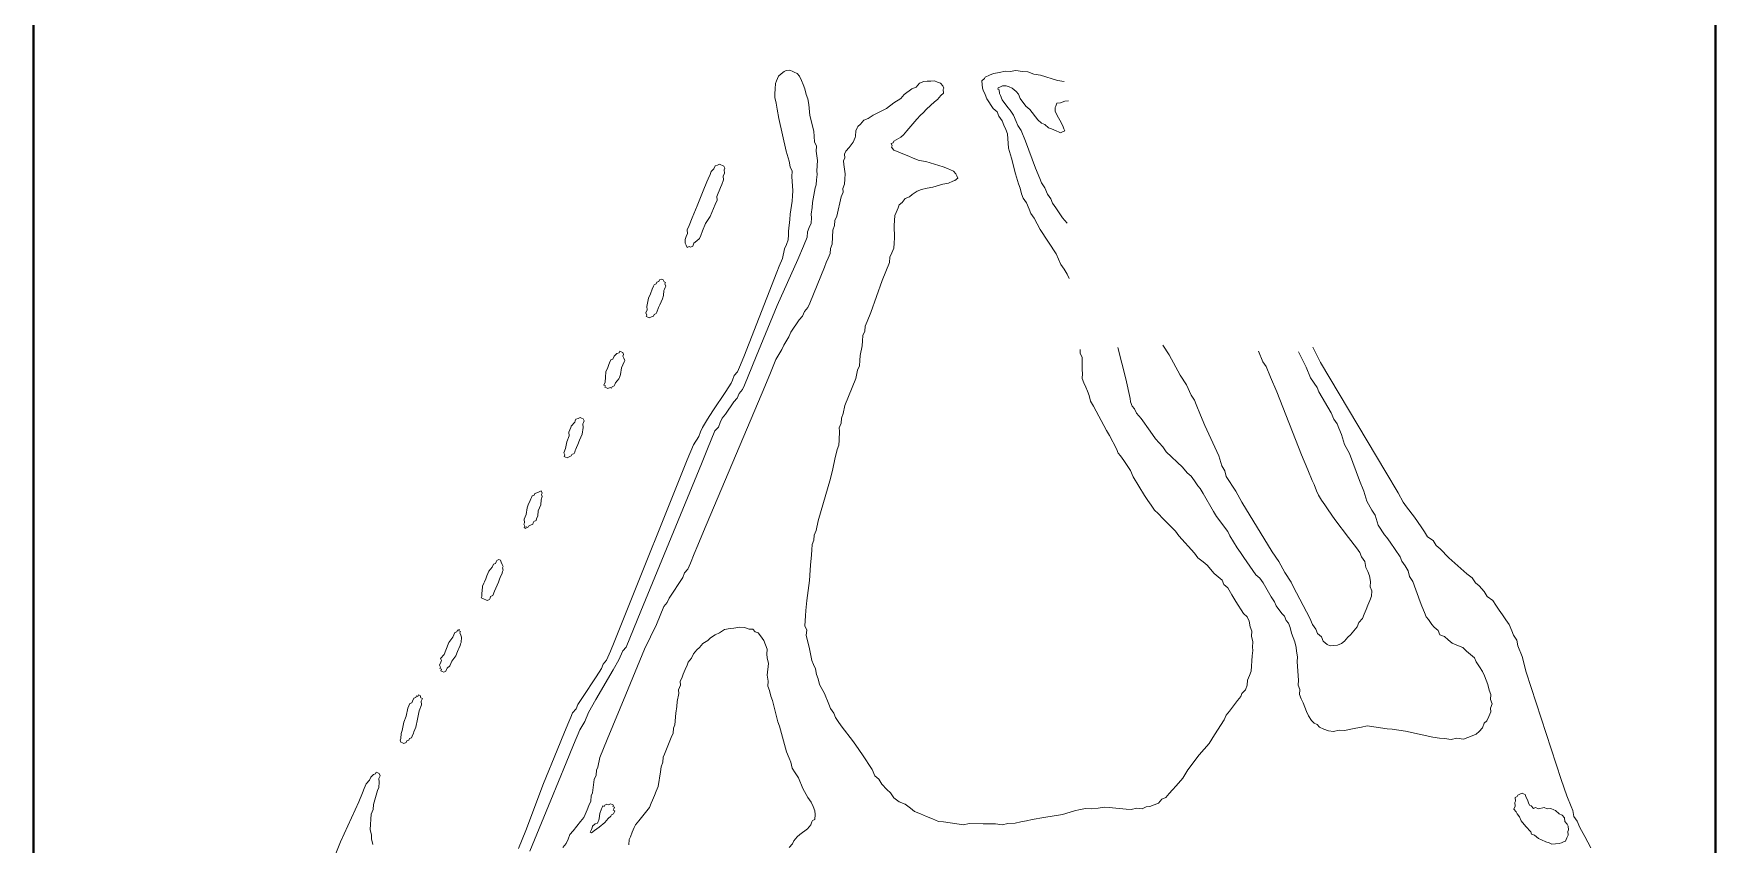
# Model space of a CAD drawing. Header units: millimetres. Extents: x -4 to 26, y -121 to 7.
# Drawn here: x -4.27 to 25.73, y -34.73 to -20.27 of the extents above; entities that cross this region are included whole.
import ezdxf

# ---------------------------------------------------------------- set-up
doc = ezdxf.new("R2010")
doc.units = ezdxf.units.MM
doc.header["$MEASUREMENT"] = 0
doc.layers.add('Layer 1', color=7, linetype='Continuous', lineweight=0)

msp = doc.modelspace()

# ---------------------------------------------------------------- linework, layer by layer
at = {"layer": 'Layer 1', "color": 240, "lineweight": 40, "true_color": 0xed1c24}
msp.add_lwpolyline([(25.727, -121.13), (-4.273, -121.13), (-4.273, 7.37), (25.727, 7.37)], close=True, dxfattribs=at)
at = {"layer": 'Layer 1', "color": 250, "lineweight": 5, "true_color": 0x231f20}
for points in [[(9.029, -24.416), (9.084, -24.282), (9.124, -24.11), (9.157, -24.03), (9.19, -23.95), (9.196, -23.858), (9.192, -23.794), (9.215, -23.585), (9.221, -23.493), (9.256, -23.257), (9.262, -23.166), (9.269, -23.075), (9.25, -22.816), (9.256, -22.725), (9.225, -22.649), (9.204, -22.547), (9.152, -22.369), (9.018, -21.782), (8.993, -21.615), (8.973, -21.513), (8.952, -21.411), (8.947, -21.346), (8.954, -21.255), (8.96, -21.163), (8.982, -21.11), (9.015, -21.03), (9.064, -20.987), (9.113, -20.945), (9.151, -20.929), (9.215, -20.924), (9.269, -20.946), (9.295, -20.957), (9.349, -20.979), (9.391, -21.028), (9.423, -21.104), (9.454, -21.179), (9.486, -21.255), (9.506, -21.357), (9.538, -21.433), (9.558, -21.535), (9.572, -21.729), (9.645, -22.009), (9.659, -22.202), (9.691, -22.278), (9.684, -22.369), (9.709, -22.536), (9.697, -22.719), (9.702, -22.783), (9.695, -22.875), (9.689, -22.966), (9.667, -23.019), (9.621, -23.282), (9.615, -23.374), (9.598, -23.492), (9.602, -23.556), (9.596, -23.648), (9.563, -23.728), (9.53, -23.808), (9.524, -23.899), (9.458, -24.06), (9.358, -24.301), (8.99, -25.119), (8.615, -26.029), (8.472, -26.377), (8.406, -26.538), (8.373, -26.618), (8.313, -26.687), (8.28, -26.768), (8.22, -26.837), (8.068, -27.056), (8.008, -27.125), (7.975, -27.205), (7.942, -27.286), (7.882, -27.355), (7.816, -27.515), (7.75, -27.676), (7.639, -27.943), (6.56, -30.566), (6.427, -30.887), (6.361, -31.048), (6.295, -31.208), (6.235, -31.278), (6.169, -31.438), (6.065, -31.614), (5.754, -32.143), (5.628, -32.373), (5.562, -32.534), (5.469, -32.683), (5.359, -32.951), (5.226, -33.272), (4.951, -33.941), (4.576, -34.851)], [(14.198, -24.635), (14.166, -24.559), (14.108, -24.472), (14.05, -24.386), (13.971, -24.197), (13.68, -23.764), (13.574, -23.564), (13.516, -23.477), (13.484, -23.402), (13.437, -23.289), (13.379, -23.202), (13.347, -23.126), (13.327, -23.024), (13.295, -22.949), (13.244, -22.771), (13.171, -22.49), (13.119, -22.313), (13.1, -22.055), (13.069, -21.979), (13.037, -21.903), (13.006, -21.828), (12.948, -21.741), (12.916, -21.666), (12.847, -21.606), (12.73, -21.433), (12.699, -21.357), (12.667, -21.282), (12.652, -21.244), (12.647, -21.179), (12.642, -21.115), (12.691, -21.072), (12.702, -21.045), (12.777, -21.014), (12.853, -20.983), (12.955, -20.962), (13.058, -20.942), (13.149, -20.948), (13.251, -20.927), (13.369, -20.945), (13.461, -20.951), (13.568, -20.995), (13.686, -21.012), (13.991, -21.107), (14.109, -21.124)], [(5.168, -34.782), (5.228, -34.712), (5.261, -34.632), (5.294, -34.552), (5.354, -34.483), (5.485, -34.317), (5.544, -34.248), (5.566, -34.194), (5.599, -34.114), (5.632, -34.034), (5.666, -33.954), (5.672, -33.862), (5.694, -33.809), (5.729, -33.573), (5.762, -33.492), (5.768, -33.401), (5.79, -33.348), (5.829, -33.176), (5.895, -33.016), (5.961, -32.855), (6.292, -32.052), (6.457, -31.651), (6.623, -31.249), (6.837, -30.805), (6.903, -30.645), (6.969, -30.484), (7.029, -30.415), (7.062, -30.335), (7.307, -29.966), (7.34, -29.886), (7.4, -29.817), (7.444, -29.71), (7.51, -29.549), (7.577, -29.389), (7.676, -29.148), (8.771, -26.563), (8.87, -26.322), (8.97, -26.081), (9.074, -25.905), (9.107, -25.825), (9.199, -25.675), (9.233, -25.595), (9.385, -25.376), (9.445, -25.307), (9.478, -25.226), (9.538, -25.157), (9.571, -25.077), (9.637, -24.916), (9.703, -24.756), (9.769, -24.595), (9.835, -24.435), (9.868, -24.354), (9.902, -24.274), (9.935, -24.194), (9.941, -24.102), (9.974, -24.022), (9.982, -23.775), (10.015, -23.695), (10.021, -23.603), (10.054, -23.523), (10.133, -23.18), (10.166, -23.1), (10.161, -23.035), (10.194, -22.955), (10.201, -22.864), (10.207, -22.772), (10.182, -22.605), (10.177, -22.541), (10.199, -22.487), (10.194, -22.423), (10.216, -22.369), (10.276, -22.3), (10.347, -22.204), (10.38, -22.124), (10.391, -22.097), (10.397, -22.006), (10.419, -21.952), (10.43, -21.925), (10.479, -21.883), (10.539, -21.814), (10.615, -21.782), (10.701, -21.724), (10.939, -21.603), (11.074, -21.502), (11.199, -21.428), (11.258, -21.359), (11.394, -21.258), (11.469, -21.227), (11.529, -21.157), (11.605, -21.126), (11.669, -21.121), (11.734, -21.116), (11.798, -21.112), (11.852, -21.134), (11.905, -21.156), (11.948, -21.204), (11.964, -21.242), (11.953, -21.269), (11.957, -21.334), (11.909, -21.376), (11.849, -21.445), (11.8, -21.488), (11.654, -21.615), (11.594, -21.684), (11.545, -21.727), (11.485, -21.796), (11.306, -22.004), (11.246, -22.073), (11.197, -22.116), (11.073, -22.19), (11.062, -22.217), (11.024, -22.232), (11.04, -22.27), (11.029, -22.297), (11.071, -22.346), (11.151, -22.379), (11.232, -22.412), (11.339, -22.456), (11.419, -22.489), (11.526, -22.533), (11.644, -22.55), (11.95, -22.645), (12.03, -22.678), (12.083, -22.7), (12.137, -22.722), (12.179, -22.771), (12.195, -22.808), (12.211, -22.846), (12.162, -22.889), (12.124, -22.904), (12.049, -22.936), (11.946, -22.956), (11.769, -23.008), (11.666, -23.029), (11.564, -23.049), (11.488, -23.081), (11.402, -23.139), (11.353, -23.182), (11.277, -23.213), (11.218, -23.282), (11.169, -23.325), (11.147, -23.378), (11.114, -23.459), (11.092, -23.512), (11.085, -23.603), (11.079, -23.695), (11.082, -23.915), (11.076, -24.006), (11.07, -24.098), (11.037, -24.178), (11.003, -24.258), (10.997, -24.35), (10.931, -24.51), (10.865, -24.671), (10.66, -25.244), (10.594, -25.404), (10.561, -25.485), (10.555, -25.576), (10.522, -25.656), (10.515, -25.748), (10.509, -25.839), (10.47, -26.01), (10.464, -26.102), (10.457, -26.193), (10.424, -26.273), (10.396, -26.418), (10.198, -26.9), (10.169, -27.045), (10.136, -27.125), (10.13, -27.216), (10.097, -27.297), (10.101, -27.361), (10.1, -27.517), (10.094, -27.608), (10.061, -27.689), (10.021, -27.86), (9.982, -28.032), (9.943, -28.203), (9.725, -28.959), (9.686, -29.13), (9.653, -29.211), (9.647, -29.302), (9.614, -29.382), (9.607, -29.474), (9.601, -29.565), (9.588, -29.747), (9.582, -29.839), (9.57, -30.021), (9.518, -30.376), (9.505, -30.558), (9.499, -30.649), (9.492, -30.741), (9.486, -30.832), (9.518, -30.908), (9.511, -30.999), (9.568, -31.241), (9.609, -31.446), (9.64, -31.522), (9.672, -31.597), (9.692, -31.699), (9.724, -31.775), (9.744, -31.877), (9.834, -32.039), (9.913, -32.228), (9.944, -32.304), (10.002, -32.39), (10.034, -32.466), (10.092, -32.553), (10.15, -32.639), (10.336, -32.872), (10.394, -32.959), (10.511, -33.132), (10.686, -33.392), (10.733, -33.505), (10.802, -33.565), (10.86, -33.651), (10.945, -33.749), (11.015, -33.809), (11.073, -33.895), (11.169, -33.966), (11.276, -34.01), (11.372, -34.081), (11.441, -34.141), (11.548, -34.185), (11.655, -34.229), (11.762, -34.273), (11.869, -34.317), (11.961, -34.324), (12.079, -34.341), (12.197, -34.358), (12.315, -34.376), (12.417, -34.355), (12.664, -34.363), (12.885, -34.36), (13.003, -34.377), (13.105, -34.357), (13.234, -34.347), (13.337, -34.327), (13.439, -34.306), (13.541, -34.286), (13.746, -34.245), (14.08, -34.194), (14.295, -34.127), (14.398, -34.106), (14.5, -34.086), (14.591, -34.092), (14.72, -34.083), (14.823, -34.062), (14.914, -34.069), (15.215, -34.098), (15.306, -34.105), (15.408, -34.084), (15.5, -34.091), (15.575, -34.059), (15.64, -34.054), (15.715, -34.023), (15.791, -33.991), (15.851, -33.922), (15.926, -33.891), (15.986, -33.821), (16.046, -33.752), (16.106, -33.683), (16.225, -33.544), (16.318, -33.395), (16.52, -33.133), (16.699, -32.926), (16.792, -32.776), (16.967, -32.504), (17, -32.423), (17.06, -32.354), (17.201, -32.162), (17.261, -32.093), (17.283, -32.039), (17.343, -31.97), (17.376, -31.89), (17.382, -31.798), (17.415, -31.718), (17.448, -31.638), (17.455, -31.547), (17.461, -31.455), (17.467, -31.364), (17.474, -31.273), (17.469, -31.208), (17.475, -31.117), (17.455, -31.015), (17.461, -30.923), (17.429, -30.848), (17.409, -30.745), (17.377, -30.67), (17.308, -30.61), (17.176, -30.399), (17.102, -30.275), (17.028, -30.15), (16.959, -30.091), (16.927, -30.015), (16.858, -29.955), (16.789, -29.895), (16.661, -29.749), (16.592, -29.689), (16.496, -29.618), (16.438, -29.532), (16.156, -29.228), (16.098, -29.141), (15.874, -28.924), (15.789, -28.827), (15.72, -28.767), (15.662, -28.68), (15.603, -28.594), (15.545, -28.507), (15.339, -28.172), (15.292, -28.058), (15.175, -27.885), (15.117, -27.799), (15.074, -27.75), (15.043, -27.674), (14.922, -27.437), (14.863, -27.35), (14.637, -26.912), (14.579, -26.826), (14.558, -26.723), (14.527, -26.648), (14.495, -26.572), (14.464, -26.497), (14.432, -26.421), (14.438, -26.33), (14.434, -26.265), (14.431, -26.045), (14.399, -25.969), (14.394, -25.905)], [(14.186, -21.469), (14.122, -21.474), (14.046, -21.505), (13.982, -21.51), (13.96, -21.563), (13.949, -21.59), (13.953, -21.655), (13.985, -21.73), (14.059, -21.855), (14.09, -21.93), (14.106, -21.968), (14.122, -22.006), (14.084, -22.021), (14.046, -22.037), (14.02, -22.026), (13.966, -22.004), (13.886, -21.971), (13.832, -21.949), (13.763, -21.889), (13.709, -21.867), (13.64, -21.807), (13.497, -21.623), (13.428, -21.563), (13.327, -21.428), (13.295, -21.352), (13.253, -21.304), (13.184, -21.244), (13.13, -21.222), (13.077, -21.2), (13.012, -21.204), (12.974, -21.22), (12.936, -21.236), (12.925, -21.263)], [(12.925, -21.263), (12.952, -21.274), (12.957, -21.338), (12.973, -21.376), (13.004, -21.452), (13.105, -21.587), (13.147, -21.636), (13.206, -21.722), (13.253, -21.836), (13.284, -21.911), (13.343, -21.998), (13.421, -22.187), (13.599, -22.667), (13.678, -22.856), (13.709, -22.931), (13.768, -23.018), (13.815, -23.131), (13.873, -23.218), (13.905, -23.293), (13.963, -23.38), (14.021, -23.467), (14.079, -23.553), (14.164, -23.651)], [(7.918, -23.238), (7.885, -23.319), (7.797, -23.533), (7.715, -23.655), (7.66, -23.789), (7.627, -23.87), (7.605, -23.923), (7.556, -23.966), (7.507, -24.008), (7.485, -24.062), (7.447, -24.077), (7.421, -24.066), (7.383, -24.082), (7.367, -24.044), (7.351, -24.006), (7.347, -23.942), (7.369, -23.888), (7.391, -23.835), (7.386, -23.77), (7.419, -23.69), (7.474, -23.556), (7.562, -23.342), (7.672, -23.075), (7.738, -22.914), (7.761, -22.86), (7.794, -22.78), (7.816, -22.727), (7.864, -22.684), (7.886, -22.631), (7.924, -22.615), (7.962, -22.599), (7.989, -22.61), (8.016, -22.621), (8.042, -22.632), (8.058, -22.67), (8.047, -22.697), (8.052, -22.761), (8.03, -22.815), (8.034, -22.879), (8.001, -22.96), (7.979, -23.013), (7.913, -23.174), (7.918, -23.238)], [(4.378, -34.801), (4.444, -34.64), (4.51, -34.479), (4.825, -33.639), (5.067, -33.05), (5.2, -32.729), (5.277, -32.542), (5.31, -32.461), (5.343, -32.381), (5.403, -32.312), (5.436, -32.232), (5.518, -32.109), (5.763, -31.74), (5.856, -31.591), (5.889, -31.511), (5.949, -31.441), (6.015, -31.281), (6.081, -31.12), (6.191, -30.853), (7.388, -27.871), (7.498, -27.603), (7.591, -27.454), (7.624, -27.374), (7.657, -27.293), (7.75, -27.144), (7.842, -26.994), (8.077, -26.653), (8.17, -26.503), (8.192, -26.45), (8.225, -26.369), (8.285, -26.3), (8.318, -26.22), (8.395, -26.032), (8.494, -25.792), (8.985, -24.523), (9.029, -24.416)], [(6.888, -25.13), (6.877, -25.157), (6.844, -25.237), (6.833, -25.264), (6.796, -25.28), (6.785, -25.307), (6.747, -25.322), (6.709, -25.338), (6.682, -25.327), (6.655, -25.316), (6.667, -25.289), (6.651, -25.252), (6.673, -25.198), (6.668, -25.134), (6.696, -24.989), (6.729, -24.908), (6.763, -24.828), (6.785, -24.775), (6.796, -24.748), (6.833, -24.732), (6.844, -24.705), (6.882, -24.69), (6.893, -24.663), (6.931, -24.647), (6.958, -24.658), (6.973, -24.696), (7, -24.707), (6.989, -24.734), (7.005, -24.771), (6.994, -24.798), (6.983, -24.825), (6.972, -24.852), (6.966, -24.943), (6.944, -24.997), (6.899, -25.104), (6.888, -25.13)], [(6.177, -26.402), (6.166, -26.429), (6.106, -26.498), (6.095, -26.525), (6.084, -26.552), (6.046, -26.568), (6.035, -26.594), (6.009, -26.583), (5.971, -26.599), (5.944, -26.588), (5.917, -26.577), (5.928, -26.55), (5.901, -26.539), (5.924, -26.486), (5.93, -26.394), (5.936, -26.303), (5.969, -26.223), (5.991, -26.169), (6.002, -26.143), (6.024, -26.089), (6.062, -26.073), (6.084, -26.02), (6.133, -25.977), (6.171, -25.962), (6.182, -25.935), (6.208, -25.946), (6.235, -25.957), (6.251, -25.995), (6.24, -26.021), (6.256, -26.059), (6.271, -26.097), (6.26, -26.124), (6.238, -26.177), (6.216, -26.231), (6.199, -26.349), (6.177, -26.402)], [(15.066, -25.869), (15.211, -26.429), (15.288, -26.774), (15.293, -26.838), (15.325, -26.914), (15.367, -26.963), (15.399, -27.038), (15.441, -27.087), (15.484, -27.136), (15.643, -27.358), (15.743, -27.493), (15.871, -27.64), (15.929, -27.726), (16.222, -28.003), (16.307, -28.101), (16.376, -28.161), (16.434, -28.247), (16.493, -28.334), (16.535, -28.383), (16.593, -28.469), (16.773, -28.793), (16.831, -28.88), (17.033, -29.151), (17.064, -29.226), (17.196, -29.437), (17.255, -29.524), (17.313, -29.61), (17.53, -29.919), (17.599, -29.979), (17.658, -30.065), (17.806, -30.314), (17.864, -30.401), (17.895, -30.476), (17.996, -30.612), (18.039, -30.66), (18.07, -30.736), (18.113, -30.785), (18.144, -30.86), (18.165, -30.963), (18.196, -31.038), (18.228, -31.114), (18.248, -31.216), (18.253, -31.281), (18.273, -31.383), (18.267, -31.474), (18.291, -31.797), (18.284, -31.888), (18.316, -31.964), (18.309, -32.055), (18.341, -32.131), (18.372, -32.206), (18.404, -32.282), (18.435, -32.357), (18.467, -32.433), (18.525, -32.52), (18.568, -32.568), (18.621, -32.59), (18.664, -32.639), (18.744, -32.672), (18.824, -32.705), (18.915, -32.712), (19.018, -32.691), (19.109, -32.697), (19.314, -32.656), (19.416, -32.636), (19.518, -32.616), (19.636, -32.633), (19.755, -32.65), (19.873, -32.667), (19.964, -32.674), (20.2, -32.708), (20.688, -32.815), (20.806, -32.833), (20.897, -32.839), (21.015, -32.856), (21.118, -32.836), (21.236, -32.853), (21.311, -32.822), (21.387, -32.79), (21.463, -32.759), (21.511, -32.716), (21.571, -32.647), (21.604, -32.567), (21.653, -32.524), (21.686, -32.444), (21.719, -32.364), (21.714, -32.299), (21.747, -32.219), (21.716, -32.143), (21.722, -32.052), (21.691, -31.976), (21.67, -31.874), (21.639, -31.799), (21.607, -31.723), (21.576, -31.647), (21.518, -31.561), (21.459, -31.474), (21.428, -31.399), (21.359, -31.339), (21.289, -31.279), (21.22, -31.219), (21.113, -31.175), (21.033, -31.142), (20.963, -31.082), (20.894, -31.022), (20.814, -30.989), (20.782, -30.914), (20.713, -30.854), (20.671, -30.805), (20.612, -30.719), (20.57, -30.67), (20.538, -30.594), (20.491, -30.481), (20.46, -30.405), (20.329, -30.039), (20.271, -29.952), (20.25, -29.85), (20.192, -29.763), (20.134, -29.677), (20.102, -29.601), (19.928, -29.341), (19.869, -29.255), (19.827, -29.206), (19.71, -29.033), (19.658, -28.855), (19.6, -28.768), (19.51, -28.606), (19.459, -28.428), (19.38, -28.239), (19.202, -27.759), (19.112, -27.597), (19.06, -27.419), (19.013, -27.306), (18.982, -27.23), (18.923, -27.144), (18.876, -27.03), (18.654, -26.657), (18.623, -26.582), (18.506, -26.409), (18.427, -26.22), (18.29, -25.944)], [(15.868, -25.823), (15.984, -25.996), (16.179, -26.358), (16.296, -26.531), (16.375, -26.72), (16.433, -26.807), (16.464, -26.882), (16.543, -27.071), (16.622, -27.26), (16.869, -27.8), (16.921, -27.978), (16.979, -28.065), (17, -28.167), (17.058, -28.254), (17.116, -28.34), (17.174, -28.427), (17.28, -28.627), (17.824, -29.508), (17.941, -29.681), (18.047, -29.881), (18.163, -30.054), (18.194, -30.13), (18.495, -30.692), (18.542, -30.805), (18.601, -30.892), (18.632, -30.967), (18.701, -31.027), (18.733, -31.103), (18.802, -31.163), (18.856, -31.185), (18.92, -31.18), (18.985, -31.175), (19.06, -31.144), (19.109, -31.101), (19.169, -31.032), (19.218, -30.989), (19.278, -30.92), (19.337, -30.851), (19.37, -30.771), (19.43, -30.701), (19.463, -30.621), (19.496, -30.541), (19.529, -30.46), (19.562, -30.38), (19.595, -30.3), (19.602, -30.209), (19.57, -30.133), (19.577, -30.042), (19.556, -29.94), (19.525, -29.864), (19.493, -29.788), (19.473, -29.686), (19.414, -29.599), (19.383, -29.524), (19.325, -29.437), (19.181, -29.253), (18.937, -28.934), (18.821, -28.76), (18.763, -28.674), (18.704, -28.587), (18.646, -28.501), (18.615, -28.425), (18.568, -28.312), (18.536, -28.236), (18.457, -28.047), (18.347, -27.783), (17.902, -26.66), (17.791, -26.396), (17.713, -26.207), (17.654, -26.121), (17.576, -25.932)], [(18.544, -25.861), (18.681, -26.136), (19.849, -28.088), (20.071, -28.461), (20.161, -28.623), (20.219, -28.71), (20.362, -28.894), (20.479, -29.067), (20.537, -29.154), (20.595, -29.241), (20.691, -29.311), (20.749, -29.398), (20.819, -29.458), (20.973, -29.615), (21.293, -29.903), (21.389, -29.974), (21.447, -30.061), (21.516, -30.12), (21.601, -30.218), (21.659, -30.305), (21.755, -30.376), (21.814, -30.462), (21.872, -30.549), (21.93, -30.635), (21.988, -30.722), (22.047, -30.808), (22.094, -30.922), (22.125, -30.997), (22.184, -31.084), (22.204, -31.186), (22.283, -31.375), (22.355, -31.655), (22.975, -33.57), (23.075, -33.861), (23.153, -34.05), (23.185, -34.125), (23.205, -34.228), (23.264, -34.314), (23.311, -34.427), (23.401, -34.589), (23.506, -34.789)], [(5.401, -27.679), (5.39, -27.706), (5.379, -27.733), (5.368, -27.759), (5.33, -27.775), (5.319, -27.802), (5.281, -27.818), (5.243, -27.833), (5.217, -27.822), (5.19, -27.811), (5.201, -27.784), (5.185, -27.747), (5.218, -27.666), (5.236, -27.548), (5.28, -27.441), (5.275, -27.377), (5.308, -27.296), (5.319, -27.27), (5.379, -27.2), (5.39, -27.174), (5.401, -27.147), (5.439, -27.131), (5.476, -27.115), (5.503, -27.126), (5.53, -27.137), (5.546, -27.175), (5.535, -27.202), (5.524, -27.229), (5.528, -27.293), (5.511, -27.411), (5.467, -27.518), (5.434, -27.599), (5.412, -27.652), (5.401, -27.679)], [(4.689, -28.951), (4.652, -28.967), (4.641, -28.993), (4.63, -29.02), (4.592, -29.036), (4.554, -29.052), (4.543, -29.078), (4.516, -29.067), (4.505, -29.094), (4.478, -29.083), (4.489, -29.056), (4.474, -29.019), (4.485, -28.992), (4.48, -28.927), (4.513, -28.847), (4.53, -28.729), (4.552, -28.675), (4.586, -28.595), (4.597, -28.568), (4.608, -28.542), (4.619, -28.515), (4.656, -28.499), (4.667, -28.472), (4.705, -28.457), (4.743, -28.441), (4.781, -28.425), (4.796, -28.463), (4.785, -28.49), (4.801, -28.527), (4.779, -28.581), (4.773, -28.672), (4.729, -28.779), (4.722, -28.871), (4.7, -28.924), (4.689, -28.951)], [(4.039, -29.998), (4.017, -30.051), (3.973, -30.158), (3.951, -30.212), (3.918, -30.292), (3.88, -30.308), (3.869, -30.335), (3.858, -30.361), (3.82, -30.377), (3.794, -30.366), (3.767, -30.355), (3.74, -30.344), (3.713, -30.333), (3.724, -30.306), (3.72, -30.242), (3.731, -30.215), (3.737, -30.124), (3.759, -30.07), (3.77, -30.043), (3.792, -29.99), (3.814, -29.936), (3.847, -29.856), (3.907, -29.787), (3.929, -29.733), (3.967, -29.718), (3.978, -29.691), (3.989, -29.664), (4.027, -29.648), (4.053, -29.659), (4.069, -29.697), (4.085, -29.735), (4.101, -29.773), (4.09, -29.799), (4.105, -29.837), (4.094, -29.864), (4.083, -29.891), (4.05, -29.971), (4.039, -29.998)], [(3.301, -31.259), (3.29, -31.285), (3.257, -31.366), (3.186, -31.462), (3.153, -31.542), (3.104, -31.585), (3.093, -31.611), (3.082, -31.638), (3.044, -31.654), (3.018, -31.643), (2.991, -31.632), (3.002, -31.605), (2.975, -31.594), (2.986, -31.567), (2.97, -31.529), (2.992, -31.476), (3.003, -31.449), (2.988, -31.411), (3.048, -31.342), (3.081, -31.262), (3.136, -31.128), (3.207, -31.032), (3.24, -30.952), (3.277, -30.936), (3.288, -30.909), (3.326, -30.893), (3.315, -30.92), (3.342, -30.931), (3.331, -30.958), (3.347, -30.996), (3.362, -31.034), (3.356, -31.125), (3.345, -31.152), (3.334, -31.178), (3.312, -31.232), (3.301, -31.259)], [(6.346, -34.734), (6.352, -34.643), (6.374, -34.59), (6.407, -34.509), (6.44, -34.429), (6.462, -34.376), (6.522, -34.306), (6.712, -34.072), (6.745, -33.991), (6.767, -33.938), (6.801, -33.858), (6.834, -33.777), (6.867, -33.697), (6.912, -33.434), (6.919, -33.343), (6.952, -33.263), (6.958, -33.171), (6.98, -33.118), (7.101, -32.823), (7.134, -32.743), (7.141, -32.652), (7.163, -32.598), (7.186, -32.389), (7.203, -32.271), (7.21, -32.18), (7.238, -32.035), (7.233, -31.97), (7.266, -31.89), (7.262, -31.825), (7.295, -31.745), (7.317, -31.692), (7.35, -31.611), (7.383, -31.531), (7.405, -31.477), (7.465, -31.408), (7.498, -31.328), (7.558, -31.259), (7.606, -31.216), (7.666, -31.147), (7.753, -31.089), (7.802, -31.046), (7.888, -30.988), (7.964, -30.956), (8.05, -30.898), (8.153, -30.878), (8.217, -30.873), (8.32, -30.852), (8.411, -30.859), (8.491, -30.892), (8.556, -30.887), (8.598, -30.936), (8.652, -30.958), (8.694, -31.007), (8.752, -31.093), (8.784, -31.169), (8.815, -31.244), (8.809, -31.336), (8.814, -31.4), (8.834, -31.503), (8.811, -31.712), (8.831, -31.814), (8.825, -31.906), (8.856, -31.981), (8.877, -32.083), (8.908, -32.159), (9.001, -32.542), (9.033, -32.617), (9.157, -33.075), (9.204, -33.189), (9.236, -33.264), (9.256, -33.366), (9.315, -33.453), (9.373, -33.54), (9.451, -33.729), (9.541, -33.891), (9.599, -33.977), (9.631, -34.053), (9.662, -34.128), (9.667, -34.193), (9.661, -34.284), (9.623, -34.3)], [(2.501, -32.745), (2.479, -32.798), (2.468, -32.825), (2.431, -32.841), (2.419, -32.867), (2.382, -32.883), (2.371, -32.91), (2.333, -32.926), (2.306, -32.915), (2.279, -32.904), (2.264, -32.866), (2.275, -32.839), (2.281, -32.748), (2.303, -32.694), (2.331, -32.55), (2.375, -32.442), (2.404, -32.298), (2.437, -32.217), (2.475, -32.202), (2.486, -32.175), (2.508, -32.121), (2.545, -32.106), (2.556, -32.079), (2.583, -32.09), (2.594, -32.063), (2.621, -32.074), (2.637, -32.112), (2.663, -32.123), (2.641, -32.176), (2.646, -32.241), (2.602, -32.348), (2.574, -32.493), (2.545, -32.638), (2.512, -32.718), (2.501, -32.745)], [(1.093, -34.95), (1.203, -34.682), (1.527, -33.971), (1.593, -33.81), (1.626, -33.73), (1.659, -33.65), (1.719, -33.581), (1.741, -33.527), (1.79, -33.484), (1.828, -33.469), (1.839, -33.442), (1.865, -33.453), (1.892, -33.464), (1.908, -33.502), (1.886, -33.555), (1.891, -33.62), (1.884, -33.711), (1.862, -33.765), (1.79, -34.017), (1.784, -34.108), (1.751, -34.188), (1.744, -34.279), (1.738, -34.371), (1.732, -34.462), (1.752, -34.564), (1.757, -34.629), (1.777, -34.731)], [(23.078, -34.613), (23.067, -34.64), (23.056, -34.667), (23.018, -34.682), (22.98, -34.698), (22.942, -34.714), (22.878, -34.719), (22.813, -34.723), (22.76, -34.701), (22.706, -34.679), (22.626, -34.646), (22.572, -34.624), (22.503, -34.564), (22.45, -34.542), (22.434, -34.505), (22.349, -34.407), (22.264, -34.309), (22.232, -34.234), (22.19, -34.185), (22.174, -34.147), (22.132, -34.098), (22.154, -34.045), (22.149, -33.98), (22.16, -33.954), (22.155, -33.889), (22.193, -33.873), (22.204, -33.847), (22.242, -33.831), (22.28, -33.815), (22.306, -33.826), (22.333, -33.837), (22.349, -33.875), (22.38, -33.95), (22.396, -33.988), (22.412, -34.026), (22.439, -34.037), (22.481, -34.086), (22.519, -34.07), (22.572, -34.092), (22.675, -34.072), (22.728, -34.094), (22.793, -34.089), (22.846, -34.111), (22.873, -34.122), (22.942, -34.182), (22.996, -34.204), (23.038, -34.253), (23.043, -34.317), (23.086, -34.366), (23.101, -34.404), (23.106, -34.468), (23.095, -34.495), (23.1, -34.56), (23.089, -34.586), (23.078, -34.613)], [(5.818, -34.267), (5.825, -34.176), (5.858, -34.095), (5.869, -34.069), (5.88, -34.042), (5.906, -34.053), (5.917, -34.026), (5.955, -34.01), (5.982, -34.021), (6.02, -34.006), (6.046, -34.017), (6.073, -34.028), (6.062, -34.054), (6.089, -34.065), (6.078, -34.092), (6.067, -34.119), (6.094, -34.13), (6.083, -34.157), (6.072, -34.183), (6.034, -34.199), (6.023, -34.226), (5.974, -34.268), (5.914, -34.338), (5.817, -34.423), (5.73, -34.481), (5.681, -34.524), (5.655, -34.512), (5.677, -34.459), (5.688, -34.432), (5.699, -34.405), (5.747, -34.363), (5.785, -34.347), (5.796, -34.32), (5.807, -34.294), (5.818, -34.267)], [(9.623, -34.3), (9.612, -34.327), (9.59, -34.38), (9.53, -34.449), (9.395, -34.55), (9.346, -34.593), (9.286, -34.662), (9.264, -34.716), (9.204, -34.785)]]:
    msp.add_lwpolyline(points, dxfattribs=at)

doc.saveas('drawing.dxf')
